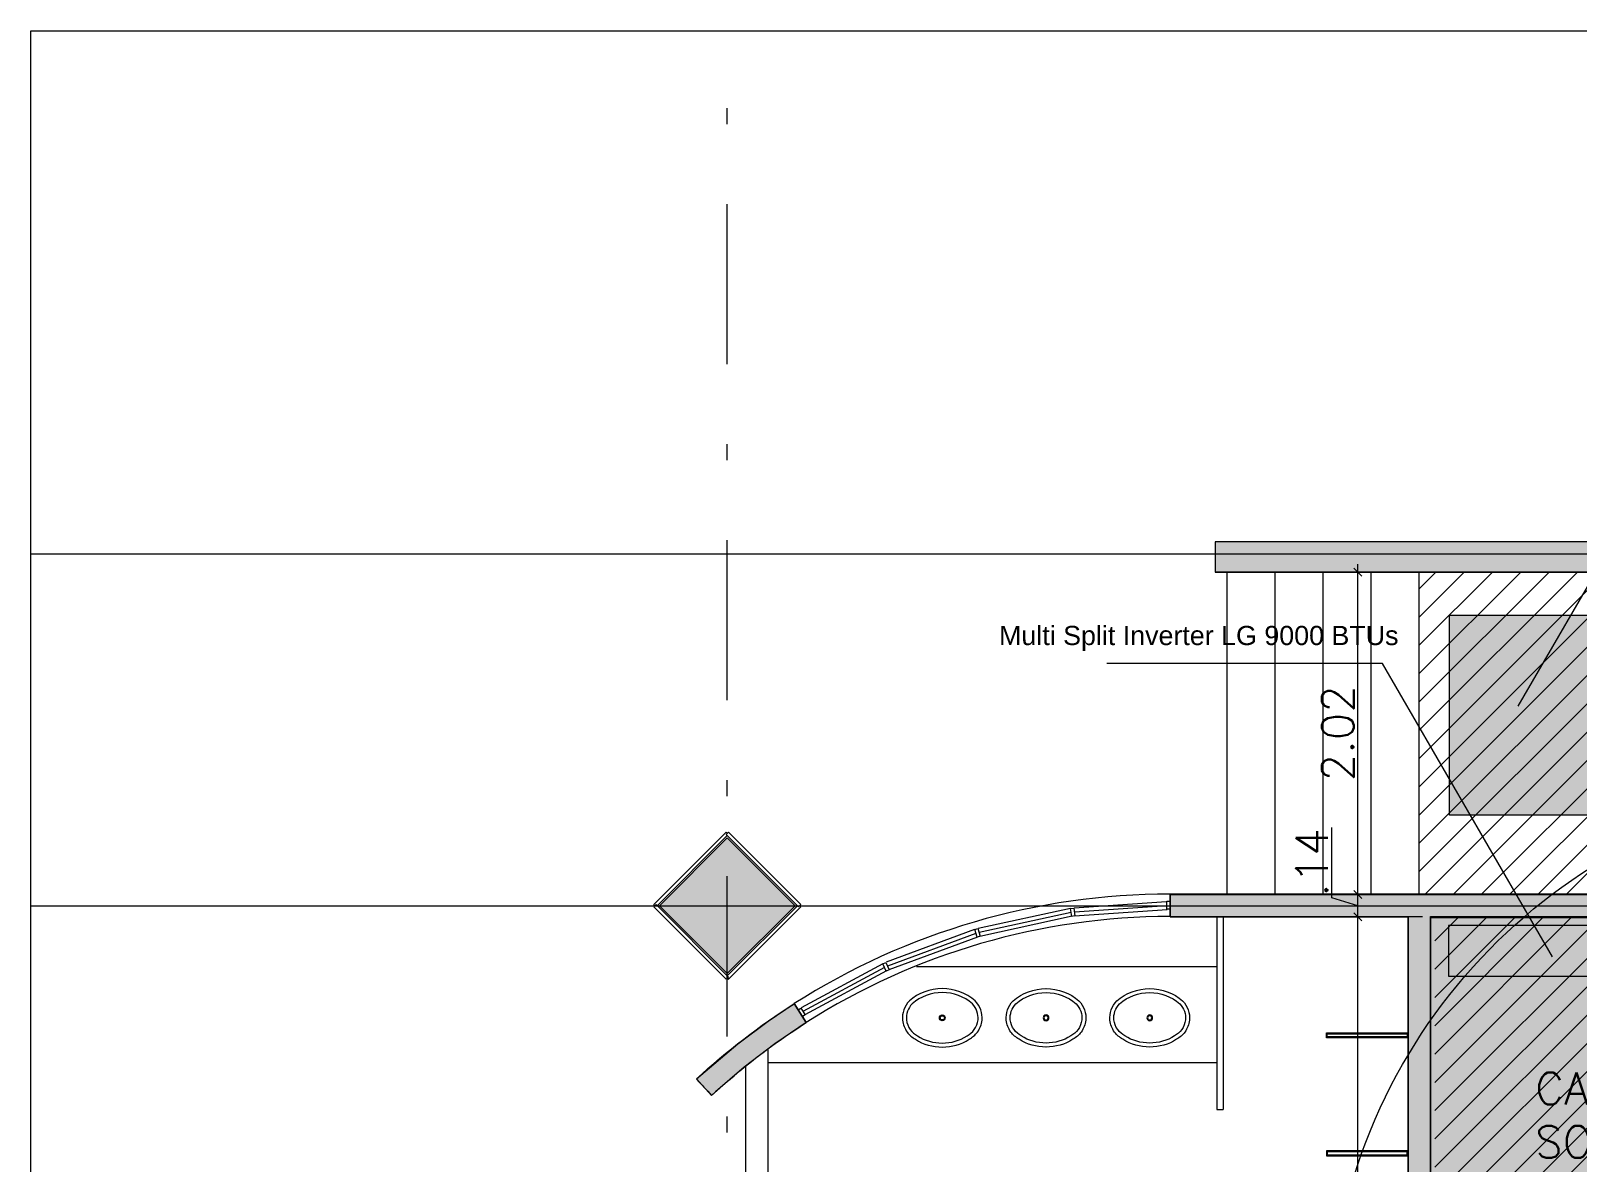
# Model space of a CAD drawing. Header units: millimetres. Extents: x 182 to 575, y -105 to 95.
# Drawn here: x 301.94 to 311.62, y 4.73 to 11.81 of the extents above; entities that cross this region are included whole.
import ezdxf

# ---------------------------------------------------------------- set-up
doc = ezdxf.new("R2010")
doc.units = ezdxf.units.MM
doc.header["$MEASUREMENT"] = 0
doc.linetypes.add('DASHDOT', pattern=[1, 0.5, -0.25, 0, -0.25])
for name, color, linetype in [('ALV_2', 2, 'Continuous'), ('ar condicionado', 160, 'Continuous'), ('base', 253, 'Continuous'), ('construir', 10, 'Continuous'), ('Cota Nivel', 1, 'Continuous'), ('EIXOS', 31, 'DASHDOT'), ('FORRO', 253, 'Continuous'), ('LAY_2', 2, 'Continuous'), ('SAN', 1, 'Continuous'), ('SANFINAL', 7, 'Continuous'), ('XR_BL2_AND_MON-REV15$0$MARMORE', 7, 'Continuous')]:
    doc.layers.add(name, color=color, linetype=linetype)
doc.layers.add('eletroduto eletrica', color=152, linetype='EL', lineweight=30)
doc.styles.add('ARIAL', font='arial.ttf')
doc.styles.add('SIMPLEX', font='simplex', dxfattribs={"height": 0.2})
doc.styles.get("Standard").update_dxf_attribs({"font": 'romans.shx'})
doc.linetypes.add('EL', pattern='A,0.5,-0.2,["EL",Standard,S=0.1,R=0,X=-0.08,Y=-0.05],-0.175', length=0.875)
doc.dimstyles.new('SA-25', dxfattribs={"dimtxt": 0.05, "dimasz": 0.05, "dimexe": 0.025, "dimexo": 0.05, "dimgap": 0.025, "dimtad": 1, "dimzin": 4, "dimdsep": 46, "dimtxsty": 'SIMPLEX', "dimblk": 'OBLIQUE', "dimcen": 0.025, "dimdle": 0.05, "dimclrt": 2, "dimaunit": 1, "dimadec": 3, "dimazin": 0, "dimtfac": 1, "dimtofl": 0, "dimtmove": 0, "dimatfit": 3, "dimldrblk": 'OPEN30', "dimfxl": 1, "dimtolj": 1, "dimtzin": 0, "dimarcsym": 0})

# ---------------------------------------------------------------- blocks, each defined once
blk = doc.blocks.new('XR_BL2_AND_MON-REV15$0$P50X50')
at = {"layer": 'base'}
blk.add_hatch(color=256, dxfattribs=at).paths.add_polyline_path([(0, -0.4243), (0.4243, 0), (0, 0.4243), (-0.4243, 0)])
at = {"layer": 'base', "linetype": 'ByBlock'}
blk.add_lwpolyline([(0, -0.4243), (0.4243, 0), (0, 0.4243), (-0.4243, 0)], close=True, dxfattribs=at)
blk = doc.blocks.new('XR_BL2_AND_MON-REV15$0$PILAR 60X60_45')
at = {"layer": 'base'}
blk.add_blockref('XR_BL2_AND_MON-REV15$0$P50X50', (0, 0), dxfattribs=at)
blk = doc.blocks.new('XR_BL2_AND_MON-REV15$0$P_M')
at = {"layer": 'XR_BL2_AND_MON-REV15$0$MARMORE'}
for p, q in [((-0.0071, 0.0354), (-0.4596, -0.4172)), ((0.0071, 0.0212), (-0.4455, -0.4313)), ((0.0071, 0.0212), (-0.0071, 0.0354)), ((0, 0.0283), (0.0071, 0.0354)), ((0.4384, -0.4243), (0, 0.0141)), ((-0.4525, -0.4243), (-0.4596, -0.4172)), ((-0.4525, -0.4243), (-0.4596, -0.4313)), ((-0.4596, -0.4313), (-0.0071, -0.8839)), ((-0.4525, -0.4243), (-0.4455, -0.4313)), ((-0.4384, -0.4243), (0, -0.8627)), ((-0.0071, -0.8697), (0.4455, -0.4172)), ((0.4455, -0.4172), (0.4596, -0.4313)), ((0.4525, -0.4243), (0.4596, -0.4172)), ((-0.0071, -0.8697), (0.0071, -0.8839)), ((0, -0.8768), (-0.0071, -0.8839))]:
    blk.add_line(p, q, dxfattribs=at)
for points in [[(0.4596, -0.4172), (0.0071, 0.0354)], [(0.0071, -0.8839), (0.4596, -0.4313)]]:
    blk.add_lwpolyline(points, dxfattribs=at)
blk = doc.blocks.new('Cuba01_pl')
at = {"layer": 'SAN'}
for radius in [0.018, 0.013]:
    blk.add_circle((0, 0), radius, dxfattribs=at)
at = {"layer": 'SANFINAL'}
for centre, radius, start, end in [((-0.0706, -0.0303), 0.1909, 120.72503, 141.48411), ((-0.0706, -0.0303), 0.1659, 120.57547, 141.25329), ((-0.0022, -0.1243), 0.3068, 89.5504, 122.73751), ((-0.0022, -0.1243), 0.2818, 89.5504, 122.82801), ((0.0022, -0.1243), 0.3068, 57.26249, 90.4496), ((0.0022, -0.1243), 0.2818, 57.17199, 90.4496), ((0.0706, -0.0303), 0.1659, 38.74671, 59.42453), ((0.0706, -0.0303), 0.1909, 38.51589, 59.27497), ((-0.0974, 0.0005), 0.1517, 174.45244, 224.38195), ((-0.0906, -0.0037), 0.1589, 144.52318, 173.17666), ((-0.0974, 0.0005), 0.1267, 174.57802, 224.00207), ((-0.0906, -0.0037), 0.1339, 144.80474, 173.05731), ((0.0974, 0.0005), 0.1267, 315.99793, 5.42198), ((0.0906, -0.0037), 0.1339, 6.94269, 35.19526), ((0.0974, 0.0005), 0.1517, 315.61805, 5.54756), ((0.0906, -0.0037), 0.1589, 6.82334, 35.47682), ((-0.0024, 0.1229), 0.2809, 228.50405, 270.48382), ((0.0024, 0.1229), 0.2809, 269.51618, 311.49595), ((-0.0024, 0.1229), 0.3059, 228.32438, 270.48382), ((0.0024, 0.1229), 0.3059, 269.51618, 311.67562)]:
    blk.add_arc(centre, radius, start, end, dxfattribs=at)
blk = doc.blocks.new('_Oblique')
at = {"color": 0, "linetype": 'ByBlock', "lineweight": -2}
blk.add_line((-0.5, -0.5), (0.5, 0.5), dxfattribs=at)
blk = doc.blocks.new('*D86')
at = {"layer": 'Cota Nivel', "color": 0, "lineweight": -2, "transparency": 16777216}
for p, q in [((301.9892, 8.5466), (315.5985, 8.5466)), ((315.5735, 8.5966), (315.5735, 6.2966)), ((301.9892, 6.3466), (315.5985, 6.3466))]:
    blk.add_line(p, q, dxfattribs=at)
at = {"layer": 'Defpoints', "color": 0, "transparency": 16777216}
for p in [(301.9392, 8.5466), (301.9392, 6.3466), (315.5735, 6.3466)]:
    blk.add_point(p, dxfattribs=at)
at = {"layer": 'Cota Nivel', "color": 0, "lineweight": -2, "transparency": 16777216, "xscale": 0.05, "yscale": 0.05, "zscale": 0.05}
for p, rotation in [((315.5735, 8.5466), 90), ((315.5735, 6.3466), 270)]:
    blk.add_blockref('_Oblique', p, dxfattribs=dict(at, rotation=rotation))
at = {"layer": 'Cota Nivel', "color": 2, "transparency": 16777216, "insert": (315.4485, 7.4466), "char_height": 0.2, "attachment_point": 5, "rotation": 90, "style": 'SIMPLEX'}
blk.add_mtext('\\A1;2.20', dxfattribs=at)
blk = doc.blocks.new('_Open30')
at = {"color": 0, "linetype": 'ByBlock', "lineweight": -2}
for p, q in [((-1, 0.27), (0, 0)), ((0, 0), (-1, -0.27)), ((0, 0), (-1, 0))]:
    blk.add_line(p, q, dxfattribs=at)
blk = doc.blocks.new('*D87')
at = {"layer": 'Cota Nivel', "color": 0, "lineweight": -2, "transparency": 16777216}
for p, q in [((315.5735, 6.3966), (315.5735, -2.3034)), ((301.9892, 6.3466), (315.5985, 6.3466)), ((301.9892, -2.2534), (315.5985, -2.2534))]:
    blk.add_line(p, q, dxfattribs=at)
at = {"layer": 'Defpoints', "color": 0, "transparency": 16777216}
for p in [(301.9392, 6.3466), (301.9392, -2.2534), (315.5735, -2.2534)]:
    blk.add_point(p, dxfattribs=at)
at = {"layer": 'Cota Nivel', "color": 0, "lineweight": -2, "transparency": 16777216, "xscale": 0.05, "yscale": 0.05, "zscale": 0.05}
for p, rotation in [((315.5735, 6.3466), 90), ((315.5735, -2.2534), 270)]:
    blk.add_blockref('_Oblique', p, dxfattribs=dict(at, rotation=rotation))
at = {"layer": 'Cota Nivel', "color": 2, "transparency": 16777216, "insert": (315.4485, 2.0466), "char_height": 0.2, "attachment_point": 5, "rotation": 90, "style": 'SIMPLEX'}
blk.add_mtext('\\A1;8.60', dxfattribs=at)
blk = doc.blocks.new('*D91')
at = {"layer": 'Cota Nivel', "color": 0, "lineweight": -2, "transparency": 16777216}
for p, q in [((310.2316, 2.3312), (310.2316, 6.3266)), ((310.6355, 6.2766), (310.2066, 6.2766)), ((310.6405, 2.3812), (310.2066, 2.3812))]:
    blk.add_line(p, q, dxfattribs=at)
at = {"layer": 'Defpoints', "color": 0, "transparency": 16777216}
for p in [(310.2316, 6.2766), (310.6855, 6.2766, 195.166), (310.6905, 2.3812, 195.166)]:
    blk.add_point(p, dxfattribs=at)
at = {"layer": 'Cota Nivel', "color": 0, "lineweight": -2, "transparency": 16777216, "xscale": 0.05, "yscale": 0.05, "zscale": 0.05}
for p, rotation in [((310.2316, 6.2766), 90), ((310.2316, 2.3812), 270)]:
    blk.add_blockref('_Oblique', p, dxfattribs=dict(at, rotation=rotation))
at = {"layer": 'Cota Nivel', "color": 2, "transparency": 16777216, "insert": (310.1066, 4.3289), "char_height": 0.2, "attachment_point": 5, "rotation": 90, "style": 'SIMPLEX'}
blk.add_mtext('\\A1;3.90', dxfattribs=at)
blk = doc.blocks.new('*D92')
at = {"layer": 'Cota Nivel', "color": 0, "lineweight": -2, "transparency": 16777216}
for p, q in [((310.0691, 6.3954), (310.0691, 6.8358)), ((310.2316, 6.3466), (310.0691, 6.3954)), ((310.5658, 6.4166), (310.2066, 6.4166)), ((310.2316, 6.2266), (310.2316, 6.4666)), ((310.6355, 6.2766), (310.2066, 6.2766))]:
    blk.add_line(p, q, dxfattribs=at)
at = {"layer": 'Defpoints', "color": 0, "transparency": 16777216}
for p in [(310.2316, 6.4166), (310.6158, 6.4166), (310.6855, 6.2766, 195.166)]:
    blk.add_point(p, dxfattribs=at)
at = {"layer": 'Cota Nivel', "color": 0, "lineweight": -2, "transparency": 16777216, "xscale": 0.05, "yscale": 0.05, "zscale": 0.05}
for p, rotation in [((310.2316, 6.4166), 90), ((310.2316, 6.2766), 270)]:
    blk.add_blockref('_Oblique', p, dxfattribs=dict(at, rotation=rotation))
at = {"layer": 'Cota Nivel', "color": 2, "transparency": 16777216, "insert": (309.9441, 6.6156), "char_height": 0.2, "attachment_point": 5, "rotation": 90, "style": 'SIMPLEX'}
blk.add_mtext('\\A1;.14', dxfattribs=at)
blk = doc.blocks.new('*D93')
at = {"layer": 'Cota Nivel', "color": 0, "lineweight": -2, "transparency": 16777216}
for p, q in [((310.5658, 8.4316), (310.2066, 8.4316)), ((310.2316, 6.3666), (310.2316, 8.4816)), ((310.5658, 6.4166), (310.2066, 6.4166))]:
    blk.add_line(p, q, dxfattribs=at)
at = {"layer": 'Defpoints', "color": 0, "transparency": 16777216}
for p in [(310.2316, 8.4316), (310.6158, 8.4316), (310.6158, 6.4166)]:
    blk.add_point(p, dxfattribs=at)
at = {"layer": 'Cota Nivel', "color": 0, "lineweight": -2, "transparency": 16777216, "xscale": 0.05, "yscale": 0.05, "zscale": 0.05}
for p, rotation in [((310.2316, 8.4316), 90), ((310.2316, 6.4166), 270)]:
    blk.add_blockref('_Oblique', p, dxfattribs=dict(at, rotation=rotation))
at = {"layer": 'Cota Nivel', "color": 2, "transparency": 16777216, "insert": (310.1066, 7.4241), "char_height": 0.2, "attachment_point": 5, "rotation": 90, "style": 'SIMPLEX'}
blk.add_mtext('\\A1;2.02', dxfattribs=at)

msp = doc.modelspace()

# ---------------------------------------------------------------- hatches: boundary and pattern name
at = {"layer": 'ar condicionado'}
h = msp.add_hatch(color=256, dxfattribs=at)
h.dxf.hatch_style = 1
h.paths.add_polyline_path([(311.9156, 8.1622), (311.9156, 6.9122), (310.8036, 6.9122), (310.8036, 8.1622)])
h = msp.add_hatch(color=256, dxfattribs=at)
h.dxf.hatch_style = 1
h.paths.add_polyline_path([(310.7991, 6.2241), (310.7991, 5.9055), (311.8718, 5.9055), (311.8718, 6.2241)])
at = {"layer": 'base'}
for points in [[(312.4708, 8.4316), (312.4708, 8.3816), (312.6108, 8.3816), (312.6108, 8.6216), (309.3408, 8.6216), (309.3408, 8.4316)], [(307.4858, 2.1191), (307.4858, 3.866), (307.3158, 3.866), (307.3158, 3.776), (307.3458, 3.776), (307.3458, 0.3223), (307.3158, 0.3223), (307.3158, 0.2323), (307.4858, 0.2323), (307.4858, 1.9791), (310.5455, 1.9791), (310.5455, -2.1809), (309.0579, -2.1809), (309.0579, -2.3209), (310.7355, -2.3209), (310.7355, -2.1809), (310.6855, -2.1809), (310.6855, -0.4191), (312.4458, -0.4191), (312.4458, -1.9216), (312.5408, -1.8266), (312.6358, -1.9216), (312.6358, 2.3591), (311.5355, 2.3591), (311.5355, 2.2191), (312.4458, 2.2191), (312.4458, -0.2791), (310.6855, -0.2791), (310.6855, 2.2191), (310.7355, 2.2191), (310.7355, 2.3591), (310.6855, 2.3591), (310.6855, 6.2791), (312.1866, 6.2791), (312.1166, 6.3491), (312.1866, 6.4191), (309.0579, 6.4191), (309.0579, 6.2791), (310.5455, 6.2791), (310.5455, 2.1191)], [(306.1927, 5.161), (306.0979, 5.264), (306.3562, 5.4839), (306.5473, 5.6259), (306.7095, 5.7346), (306.7846, 5.6164), (306.5875, 5.4828), (306.3967, 5.3371), (306.2164, 5.1826)]]:
    msp.add_hatch(color=256, dxfattribs=at).paths.add_polyline_path(points)
at = {"layer": 'construir'}
h = msp.add_hatch(dxfattribs=at)
h.set_pattern_fill('ANSI31', color=256)
edge = h.paths.add_edge_path()
edge.add_line((325.0408, 7.0141), (325.0408, 8.4316))
edge.add_line((325.0408, 8.4316), (321.9241, 8.4316))
edge.add_line((321.9241, 8.4316), (321.9241, 8.5216))
edge.add_line((321.9241, 8.5216), (312.6108, 8.5216))
edge.add_line((312.6108, 8.5216), (312.6108, 6.7009))
edge.add_line((312.6108, 6.7009), (312.9651, 6.3466))
edge.add_line((312.9651, 6.3466), (312.5358, 5.9174))
edge.add_line((312.5358, 5.9174), (312.1491, 6.2716))
edge.add_line((312.1491, 6.2716), (310.7128, 6.2729))
edge.add_line((310.7128, 6.2729), (310.7128, 2.3604))
edge.add_line((310.7128, 2.3604), (312.6358, 2.3612))
edge.add_line((312.6358, 2.3612), (312.6358, 2.923))
edge.add_arc((325.0259, -13.7934), 20.8076, 89.95894, 126.54546, ccw=False)
h = msp.add_hatch(dxfattribs=at)
h.set_pattern_fill('ANSI31', color=256)
h.paths.add_polyline_path([(311.7108, 8.3016), (311.7108, 8.3416), (312.4708, 8.3416), (312.4708, 8.3816), (312.4708, 8.4316), (310.6158, 8.4316), (310.6158, 6.4191), (312.1466, 6.4191), (312.4708, 6.7433), (312.4708, 6.7816), (312.4708, 6.8216), (311.7108, 6.8216), (311.7108, 6.8616, -0.398181), (312.4716, 7.5816, -0.398181)])
h.paths.add_polyline_path([(312.6108, 8.3316), (312.5108, 8.3316), (312.5108, 8.3416), (312.4708, 8.3416), (312.4708, 8.3016), (312.3908, 8.3016), (312.3908, 8.2216), (311.7908, 8.2216), (311.7908, 8.3016), (311.7108, 8.3016, 0.398181), (312.4716, 7.5816, 0.398181), (311.7108, 6.8616), (311.7908, 6.8616), (311.7908, 6.9416), (312.3908, 6.9416), (312.3908, 6.8616), (312.4708, 6.8616), (312.4708, 6.8216), (312.5108, 6.8216), (312.5108, 6.8316), (312.6108, 6.8316)])
at = {"layer": 'FORRO', "transparency": 33554602}
h = msp.add_hatch(color=256, dxfattribs=at)
h.dxf.hatch_style = 1
h.paths.add_polyline_path([(315.0651, 5.9082), (319.2151, 5.9082), (319.2151, -2.1584), (317.2461, -2.1584), (317.2753, -2.2034), (337.1666, -2.2034), (337.4408, -1.9291), (337.4408, 2.3516), (339.3689, 2.3837), (339.3689, 6.2766), (337.9375, 6.2766), (337.5408, 5.8799), (337.0812, 6.3537), (337.4708, 6.7433), (337.4708, 8.5216), (312.6108, 8.4316), (312.6358, 6.7183), (313.0004, 6.3537), (312.5479, 5.887), (312.1416, 6.2791), (310.6855, 6.2766), (310.6855, 2.3566), (312.6358, 2.3566), (312.6408, -1.9291), (312.9151, -2.2034), (317.2753, -2.2034), (317.2461, -2.1584), (315.0651, -2.1584)])
h.paths.add_polyline_path([(319.2151, 5.9082), (324.6166, 5.9082), (324.6166, -2.1584), (319.2151, -2.1584)], flags=17)
h.paths.add_polyline_path([(325.4651, 5.9082), (330.8666, 5.9082), (330.8666, -2.1584), (325.4651, -2.1584)], flags=16)
h.paths.add_polyline_path([(330.8666, 5.9082), (335.0166, 5.9082), (335.0166, -2.1584), (330.8666, -2.1584)], flags=16)

# ---------------------------------------------------------------- linework, layer by layer
at = {"layer": 'ALV_2'}
msp.add_line((310.6158, 6.4216, 195.166), (310.6158, 8.4316, 195.166), dxfattribs=at)
at = {"layer": 'ar condicionado', "color": 7}
for p, q in [((311.2335, 7.5936), (312.2954, 9.4249)), ((310.3857, 7.8595), (308.664, 7.8595)), ((311.4476, 6.0282), (310.3857, 7.8595))]:
    msp.add_line(p, q, dxfattribs=at)
at = {"layer": 'ar condicionado'}
for points in [[(311.9156, 8.1622), (311.9156, 6.9122), (310.8036, 6.9122), (310.8036, 8.1622)], [(310.7991, 6.2241), (310.7991, 5.9055), (311.8718, 5.9055), (311.8718, 6.2241)]]:
    msp.add_lwpolyline(points, close=True, dxfattribs=at)
at = {"layer": 'base'}
for p, q in [((309.3408, 8.6216, 195.166), (309.3408, 8.4316, 195.166)), ((312.6108, 8.6216, 195.166), (309.3408, 8.6216, 195.166)), ((312.4708, 8.4316, 195.166), (309.3408, 8.4316, 195.166)), ((309.4158, 6.4166), (309.4158, 8.4316)), ((309.7158, 6.4166), (309.7158, 8.4316)), ((310.0158, 6.4166), (310.0158, 8.4316)), ((310.3158, 6.4216, 195.166), (310.3158, 8.4316, 195.166)), ((310.3158, 6.4166), (310.3158, 8.4316)), ((310.3158, 6.4216, 195.166), (310.3158, 8.4316, 195.166)), ((310.6158, 6.4216, 195.166), (310.6158, 8.4316, 195.166)), ((310.6158, 6.4166), (310.6158, 8.4316)), ((309.0579, 6.4191, 195.166), (312.1866, 6.4191, 195.166)), ((309.0579, 6.2791, 292.7495), (309.0579, 6.4191, 292.7495)), ((309.0579, 6.4166, 195.166), (312.1866, 6.4166, 195.166)), ((308.4349, 6.3293, 195.201), (307.859, 6.204, 195.2193)), ((308.4402, 6.3048, 195.201), (307.8643, 6.1795, 195.2193)), ((308.4582, 6.3325, 195.201), (309.0361, 6.3734, 191.9406)), ((308.46, 6.3076, 195.201), (309.0379, 6.3484, 191.9406)), ((308.4618, 6.2826, 195.201), (309.0397, 6.3235, 191.9406)), ((307.8364, 6.1976, 195.2193), (307.2837, 5.993, 195.2193)), ((308.4455, 6.2804, 195.201), (307.8697, 6.1551, 195.2193)), ((309.0579, 6.2791, 195.166), (310.5455, 6.2791, 195.166)), ((309.0579, 6.2766, 195.166), (310.5455, 6.2766, 195.166)), ((309.3508, 6.2741, 23.7364), (309.3508, 5.0741, 23.7364)), ((309.3908, 6.2741, 23.7364), (309.3908, 5.0741, 23.7364)), ((310.5455, 2.1166, 195.166), (310.5455, 6.2766, 195.166)), ((310.6855, 2.3566, 195.166), (310.6855, 6.2766, 195.166)), ((310.6855, 6.2766, 195.166), (312.1866, 6.2766, 195.166)), ((307.8451, 6.1741, 195.2193), (307.2923, 5.9696, 195.2193)), ((307.8538, 6.1507, 195.2193), (307.301, 5.9461, 195.2193)), ((307.2622, 5.9835, 195.2193), (306.7522, 5.7081, 195.2193)), ((307.274, 5.9615, 195.2193), (306.764, 5.6861, 195.2193)), ((307.2859, 5.9395, 195.2193), (306.7759, 5.6641, 195.2193)), ((307.474, 5.966, 197.502), (309.3508, 5.966, 197.502)), ((306.7846, 5.6164, 195.166), (306.7095, 5.7346, 195.2726)), ((306.5458, 3.776, 195.166), (306.5458, 5.4524, 195.166)), ((306.4058, 3.776, 195.166), (306.4058, 5.3445, 195.166)), ((306.5458, 5.366, 197.502), (309.3508, 5.366, 197.502)), ((309.3508, 5.0741, 23.7364), (309.3908, 5.0741, 23.7364))]:
    msp.add_line(p, q, dxfattribs=at)
for points in [[(348.455, -4.9696), (301.9392, -4.9696), (301.9392, 11.8133), (348.455, 11.8133)], [(312.4708, 8.4316), (312.4708, 8.3816), (312.6108, 8.3816), (312.6108, 8.6216), (309.3408, 8.6216), (309.3408, 8.4316)], [(308.4634, 6.2828), (308.4436, 6.2801), (308.4368, 6.3296), (308.4566, 6.3323)], [(309.0579, 6.3241), (309.0379, 6.3241), (309.0379, 6.3741), (309.0579, 6.3741)], [(309.0579, 6.3241), (309.0379, 6.3241), (309.0379, 6.3741), (309.0579, 6.3741)], [(307.8711, 6.1555), (307.8518, 6.1501), (307.8383, 6.1982), (307.8576, 6.2036)], [(307.3024, 5.9467), (307.2841, 5.9386), (307.264, 5.9844), (307.2823, 5.9924)], [(306.1927, 5.161), (306.0979, 5.264), (306.3562, 5.4839), (306.5473, 5.6259), (306.7095, 5.7346), (306.7846, 5.6164), (306.5875, 5.4828), (306.3967, 5.3371), (306.2164, 5.1826)], [(306.7772, 5.6649), (306.7603, 5.6543), (306.7338, 5.6967), (306.7508, 5.7073)], [(306.7772, 5.6649), (306.7603, 5.6543), (306.7338, 5.6967), (306.7508, 5.7073)], [(310.0355, 5.5516), (310.5455, 5.5516), (310.5455, 5.5216), (310.0355, 5.5216)], [(310.0405, 5.5466), (310.5405, 5.5466), (310.5405, 5.5266), (310.0405, 5.5266)], [(310.0355, 4.7841), (310.5455, 4.7841), (310.5455, 4.8141), (310.0355, 4.8141)], [(310.0405, 4.7891), (310.5405, 4.7891), (310.5405, 4.8091), (310.0405, 4.8091)]]:
    msp.add_lwpolyline(points, close=True, dxfattribs=at)
for points in [[(312.1866, 6.4191), (309.0579, 6.4191), (309.0579, 6.2791), (310.5455, 6.2791), (310.5455, 2.1191), (307.4858, 2.1191), (307.4858, 3.866), (307.3158, 3.866), (307.3158, 3.776), (307.3458, 3.776), (307.3458, 0.3223), (307.3158, 0.3223), (307.3158, 0.2323), (307.4858, 0.2323), (307.4858, 1.9791), (310.5455, 1.9791), (310.5455, -2.1809), (309.0579, -2.1809), (309.0579, -2.3209), (310.7355, -2.3209), (310.7355, -2.1809), (310.6855, -2.1809), (310.6855, -0.4191), (312.4458, -0.4191)], [(312.4458, -0.2791), (310.6855, -0.2791), (310.6855, 2.2191), (310.7355, 2.2191), (310.7355, 2.3591), (310.6855, 2.3591), (310.6855, 6.2791), (312.1866, 6.2791)]]:
    msp.add_lwpolyline(points, dxfattribs=at)
for points in [[(306.0979, 5.264, -0.04423), (306.7095, 5.7345, -0.03068)], [(306.1927, 5.161, -0.04426), (306.7847, 5.6164, -0.030651)]]:
    msp.add_lwpolyline(points, format="xyb", dxfattribs=at)
for centre, radius, start, end in [((309.0553, 2.0578), 4.3614, 89.96551, 122.53795), ((309.058, 2.0485), 4.2306, 90.00102, 122.50351), ((321.6863, 19.5212), 21.125, 222.446, 222.82572)]:
    msp.add_arc(centre, radius, start, end, dxfattribs=at)
at = {"layer": 'construir'}
msp.add_line((310.6158, 6.4216, 195.166), (310.6158, 8.4316, 195.166), dxfattribs=at)
msp.add_lwpolyline([(312.1916, 6.2716), (310.6855, 6.2716), (310.6855, 2.3566), (312.6358, 2.3566)], dxfattribs=at)
at = {"layer": 'EIXOS', "linetype": 'DASHDOT', "ltscale": 2}
for p, q in [((306.2908, -4.9696), (306.2908, 11.8133)), ((301.9392, 8.5466), (348.455, 8.5466)), ((301.9392, 6.3466), (348.455, 6.3466))]:
    msp.add_line(p, q, dxfattribs=at)
at = {"layer": 'eletroduto eletrica', "color": 92, "ltscale": 1.3, "elevation": -195.166}
msp.add_lwpolyline([(312.2115, 0.3654, -0.829419), (313.653, 7.1293), (336.4287, 7.1293, -0.86896), (337.4458, -0.4867, -1.175968)], format="xyb", dxfattribs=at)
at = {"layer": 'FORRO', "color": 2, "elevation": 195.166}
msp.add_lwpolyline([(310.6855, 6.2766), (310.6855, 2.3566), (312.6358, 2.3566), (312.6408, -1.9291), (312.9151, -2.2034), (337.1666, -2.2034), (337.4408, -1.9291), (337.4408, 2.3516), (339.3689, 2.3837), (339.3689, 6.2766), (337.9375, 6.2766), (337.5408, 5.8799), (337.0812, 6.3537), (337.4708, 6.7433), (337.4708, 8.5216), (312.6108, 8.4316), (312.6358, 6.7183), (313.0004, 6.3537), (312.5479, 5.887), (312.1416, 6.2791)], close=True, dxfattribs=at)

# ---------------------------------------------------------------- block references
at = {"layer": 'base'}
for name, p, rotation in [('XR_BL2_AND_MON-REV15$0$P_M', (305.8666, 6.3466), 89.99999999999999), ('Cuba01_pl', (307.6345, 5.6458, 197.502), 180)]:
    msp.add_blockref(name, p, dxfattribs=dict(at, rotation=rotation))
at = {"layer": 'base', "xscale": -1}
for name, p, rotation in [('XR_BL2_AND_MON-REV15$0$PILAR 60X60_45', (306.2908, 6.3466), 90), ('Cuba01_pl', (308.2829, 5.6458, 197.502), 180), ('Cuba01_pl', (308.9309, 5.6458, 197.502), 180)]:
    msp.add_blockref(name, p, dxfattribs=dict(at, rotation=rotation))

# ---------------------------------------------------------------- texts
at = {"layer": 'ar condicionado', "color": 3, "ltscale": 0.8, "insert": (310.4859, 8.0955), "char_height": 0.12, "width": 2.666979, "attachment_point": 3, "style": 'ARIAL'}
msp.add_mtext('Multi Split Inverter LG 9000 BTUs', dxfattribs=at)
at = {"layer": 'LAY_2', "insert": (311.3402, 5.3042, 195.166), "char_height": 0.2, "attachment_point": 1}
msp.add_mtext_dynamic_manual_height_columns('CABINE SOM', width=1.519983, gutter_width=1, heights=[0], dxfattribs=at)

# ---------------------------------------------------------------- dimensions: what is measured, and where the dimension line sits
at = {"layer": 'Cota Nivel'}
dim = msp.add_linear_dim(base=(315.5735, 6.3466), p1=(301.9392, 8.5466), p2=(301.9392, 6.3466), angle=90, dimstyle='SA-25', dxfattribs=at)
dim.commit()
dim.dimension.update_dxf_attribs({"geometry": '*D86', "text_midpoint": (315.4485, 7.4466)})
for base, p1, p2, picture, middle in [((310.23164176, 8.4316198644), (310.6158191932, 6.4166198644), (310.6158191932, 8.4316198644), '*D93', (310.10664176, 7.4241198644)), ((310.2316, 6.4166), (310.6855, 6.2766, 195.166), (310.6158, 6.4166), '*D92', (309.9441, 6.4204)), ((315.5735, -2.2534), (301.9392, 6.3466), (301.9392, -2.2534), '*D87', (315.4485, 2.0466)), ((310.2316, 6.2766), (310.6905, 2.3812, 195.166), (310.6855, 6.2766, 195.166), '*D91', (310.1066, 4.3289))]:
    dim = msp.add_linear_dim(base=base, p1=p1, p2=p2, angle=90, dimstyle='SA-25', override={"dimtmove": 1}, dxfattribs=at)
    dim.commit()
    dim.dimension.update_dxf_attribs({"geometry": picture, "text_midpoint": middle})

doc.saveas('drawing.dxf')
